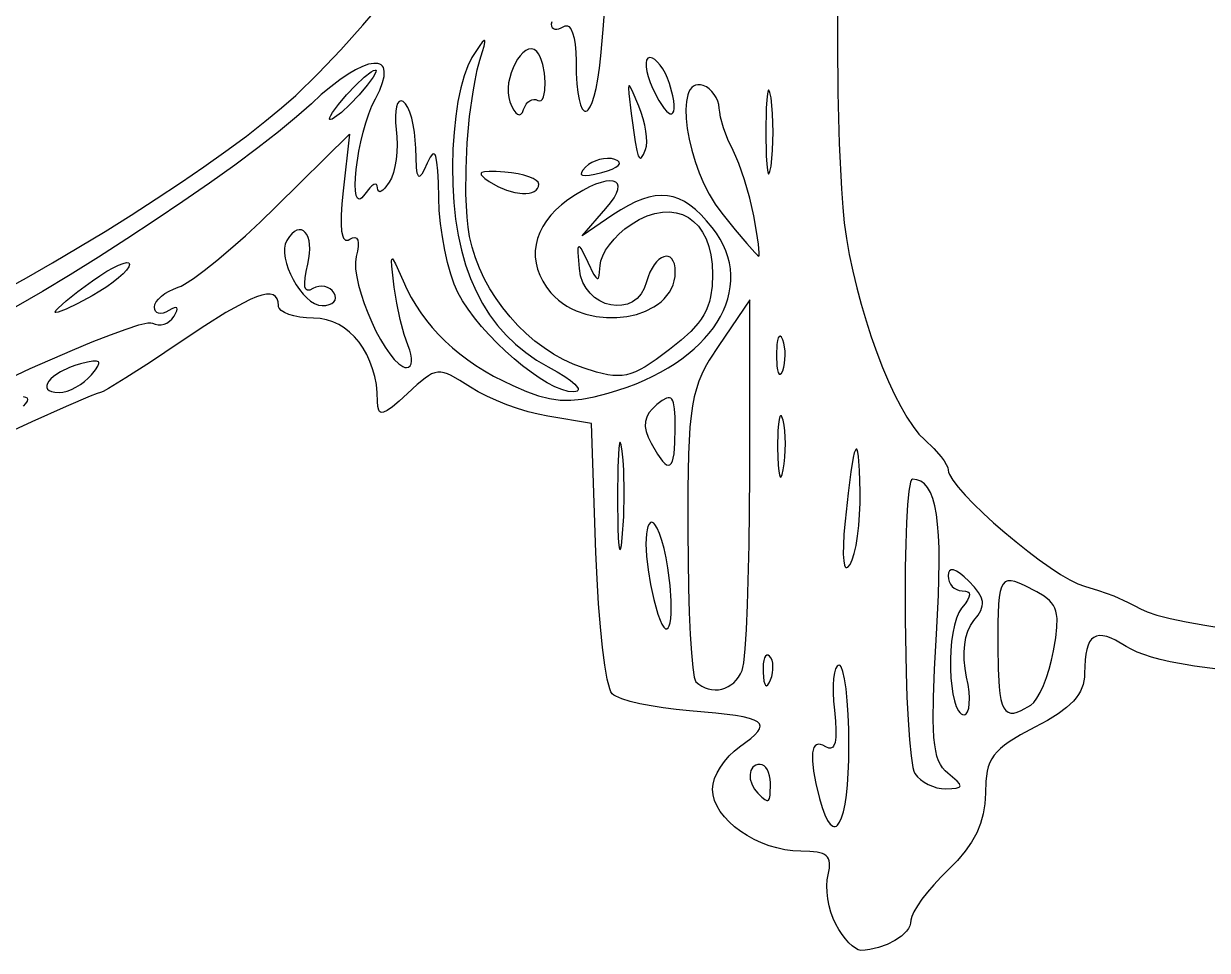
# Model space of a CAD drawing. Header units: millimetres. Extents: x 0.03 to 7.19, y 1.13 to 4.15.
# Drawn here: x 1.85 to 2.911, y 1.127 to 1.957 of the extents above; entities that cross this region are included whole.
import ezdxf

# ---------------------------------------------------------------- set-up
doc = ezdxf.new("R2010")
doc.units = ezdxf.units.MM

msp = doc.modelspace()

# ---------------------------------------------------------------- linework, layer by layer
at = {"flags": 128}
for points in [[(2.579755, 2.015661), (2.579379, 1.939913), (2.579666, 1.895154), (2.580931, 1.849858), (2.582973, 1.809312), (2.584221, 1.792472), (2.585587, 1.778802), (2.587546, 1.764758), (2.590095, 1.750289), (2.593181, 1.735541), (2.596749, 1.720658), (2.600746, 1.705785), (2.605118, 1.691068), (2.609812, 1.676651), (2.614773, 1.662679), (2.619949, 1.649297), (2.625285, 1.63665), (2.630727, 1.624882), (2.636222, 1.61414), (2.641717, 1.604567), (2.647156, 1.596309), (2.652488, 1.58951), (2.657657, 1.584316), (2.665813, 1.57662), (2.67249, 1.568955), (2.675059, 1.565411), (2.677001, 1.562207), (2.678229, 1.559453), (2.678657, 1.55726), (2.678928, 1.555484), (2.679723, 1.553361), (2.682765, 1.548178), (2.687546, 1.541911), (2.693832, 1.53476), (2.701387, 1.526928), (2.709975, 1.518614), (2.719361, 1.510019), (2.72931, 1.501344), (2.739585, 1.492789), (2.749951, 1.484555), (2.760174, 1.476844), (2.770016, 1.469854), (2.779244, 1.463788), (2.78762, 1.458846), (2.794911, 1.455228), (2.800879, 1.453135), (2.813418, 1.449452), (2.827025, 1.444391), (2.840059, 1.438618), (2.845848, 1.435674), (2.850879, 1.432802), (2.856784, 1.430068), (2.865682, 1.427218), (2.877406, 1.424274), (2.891793, 1.421255), (2.908677, 1.418184), (2.927892, 1.415081)], [(1.829716, 1.716715), (1.852873, 1.729507), (1.876356, 1.742932), (1.899948, 1.756851), (1.923433, 1.771129), (1.946594, 1.785627), (1.969215, 1.800207), (1.991079, 1.814732), (2.01197, 1.829065), (2.03167, 1.843067), (2.049964, 1.856602), (2.066634, 1.869531), (2.081465, 1.881718), (2.09424, 1.893024), (2.114277, 1.912475), (2.134646, 1.933808), (2.154422, 1.955885), (2.172678, 1.977571)], [(2.323608, 1.958804), (2.323101, 1.956844), (2.323328, 1.955158), (2.323978, 1.953856), (2.325006, 1.952947), (2.326365, 1.952441), (2.328011, 1.952346), (2.329898, 1.952672), (2.33198, 1.953427), (2.334212, 1.954622), (2.33542, 1.955189), (2.336576, 1.955376), (2.337677, 1.955193), (2.33872, 1.954651), (2.340615, 1.952529), (2.342232, 1.94909), (2.34354, 1.944416), (2.344511, 1.938586), (2.345116, 1.931684), (2.345324, 1.923788), (2.345508, 1.912861), (2.346034, 1.903469), (2.346863, 1.895605), (2.347957, 1.889259), (2.349276, 1.884425), (2.350782, 1.881092), (2.352437, 1.879254), (2.353307, 1.878892), (2.3542, 1.878901), (2.355111, 1.879279), (2.356034, 1.880026), (2.3579, 1.882619), (2.359759, 1.886674), (2.361572, 1.892181), (2.3633, 1.899132), (2.364904, 1.907518), (2.366346, 1.917333), (2.367587, 1.928566), (2.369626, 1.951907), (2.371034, 1.971552)], [(1.819412, 1.630965), (1.856318, 1.648214), (1.894119, 1.664764), (1.911886, 1.672114), (1.928114, 1.678492), (1.942216, 1.683632), (1.953605, 1.687268), (1.961693, 1.689136), (1.964316, 1.689323), (1.965893, 1.688969), (1.96831, 1.687844), (1.970883, 1.687306), (1.973534, 1.687331), (1.976181, 1.687894), (1.978747, 1.688971), (1.981151, 1.690537), (1.983314, 1.692568), (1.985157, 1.695038), (1.98765, 1.699957), (1.987957, 1.701525), (1.987646, 1.702486), (1.986725, 1.702834), (1.9852, 1.702562), (1.983078, 1.70166), (1.980365, 1.700122), (1.977789, 1.698754), (1.975386, 1.697912), (1.973208, 1.697585), (1.97131, 1.697759), (1.969742, 1.698422), (1.968557, 1.699561), (1.967807, 1.701164), (1.967546, 1.703219), (1.967982, 1.705569), (1.969234, 1.70803), (1.971212, 1.710529), (1.973831, 1.712991), (1.977001, 1.715345), (1.980636, 1.717518), (1.984647, 1.719435), (1.988949, 1.721024), (1.991472, 1.722055), (1.994597, 1.72372), (2.002471, 1.728807), (2.012211, 1.735991), (2.023459, 1.744976), (2.035857, 1.755466), (2.049046, 1.767165), (2.062668, 1.779778), (2.076365, 1.79301), (2.142365, 1.858205), (2.136657, 1.807524), (2.135492, 1.795713), (2.134873, 1.785734), (2.134801, 1.777583), (2.135275, 1.771255), (2.136296, 1.766746), (2.137011, 1.765171), (2.137864, 1.76405), (2.138853, 1.76338), (2.13998, 1.763163), (2.141243, 1.763396), (2.142643, 1.76408), (2.145157, 1.765302), (2.147174, 1.765577), (2.148686, 1.764925), (2.149685, 1.763368), (2.150163, 1.760927), (2.150112, 1.757623), (2.149525, 1.753477), (2.148393, 1.74851), (2.147687, 1.743475), (2.147846, 1.737411), (2.148786, 1.730504), (2.150422, 1.722941), (2.152668, 1.71491), (2.155441, 1.706596), (2.158655, 1.698188), (2.162226, 1.689872), (2.16607, 1.681834), (2.1701, 1.674261), (2.174234, 1.667341), (2.178385, 1.66126), (2.18247, 1.656206), (2.186403, 1.652364), (2.1901, 1.649922), (2.191834, 1.649284), (2.193476, 1.649066), (2.19527, 1.649463), (2.196614, 1.6506), (2.197505, 1.652399), (2.197935, 1.654778), (2.197899, 1.657658), (2.19739, 1.660961), (2.196404, 1.664604), (2.194935, 1.66851), (2.19138, 1.678691), (2.187844, 1.692035), (2.184735, 1.706811), (2.182462, 1.721288), (2.180307, 1.739832), (2.18004, 1.74466), (2.180146, 1.74599), (2.180428, 1.746608), (2.180895, 1.746521), (2.181558, 1.745738), (2.183517, 1.742112), (2.190268, 1.726844), (2.193736, 1.719314), (2.19757, 1.711997), (2.201769, 1.704894), (2.20633, 1.698007), (2.211252, 1.691338), (2.216533, 1.68489), (2.22217, 1.678663), (2.228162, 1.67266), (2.234507, 1.666882), (2.241202, 1.661332), (2.248246, 1.656011), (2.255637, 1.650922), (2.263373, 1.646065), (2.271451, 1.641444), (2.279871, 1.637059), (2.288629, 1.632913), (2.300778, 1.627724), (2.311571, 1.623851), (2.321475, 1.621256), (2.330962, 1.619903), (2.340502, 1.619754), (2.350563, 1.620773), (2.361615, 1.622921), (2.374129, 1.626163), (2.382737, 1.628751), (2.39104, 1.631572), (2.399033, 1.634615), (2.406709, 1.637871), (2.414062, 1.641328), (2.421085, 1.644979), (2.427772, 1.648811), (2.434117, 1.652816), (2.440114, 1.656982), (2.445756, 1.661301), (2.451037, 1.665763), (2.45595, 1.670356), (2.46049, 1.675072), (2.46465, 1.679899), (2.468423, 1.684829), (2.471804, 1.689851), (2.474787, 1.694955), (2.477364, 1.70013), (2.479529, 1.705368), (2.481277, 1.710658), (2.4826, 1.71599), (2.483493, 1.721353), (2.48395, 1.726739), (2.483963, 1.732136), (2.483527, 1.737535), (2.482636, 1.742926), (2.481282, 1.748299), (2.47946, 1.753643), (2.477164, 1.758949), (2.474387, 1.764207), (2.471123, 1.769407), (2.467365, 1.774538), (2.462288, 1.780677), (2.457282, 1.786075), (2.452317, 1.790736), (2.447365, 1.794664), (2.442397, 1.797862), (2.437383, 1.800334), (2.432295, 1.802083), (2.427103, 1.803115), (2.421779, 1.803431), (2.416293, 1.803036), (2.410616, 1.801934), (2.404719, 1.800128), (2.398573, 1.797622), (2.392149, 1.79442), (2.385418, 1.790525), (2.378351, 1.785941), (2.350879, 1.76726), (2.372046, 1.791497), (2.376262, 1.796667), (2.379417, 1.801264), (2.381556, 1.805277), (2.382726, 1.808696), (2.382973, 1.811509), (2.382343, 1.813706), (2.380884, 1.815276), (2.378641, 1.816208), (2.375661, 1.816492), (2.371991, 1.816115), (2.367676, 1.815068), (2.362763, 1.81334), (2.357298, 1.81092), (2.351329, 1.807797), (2.3449, 1.803961), (2.33806, 1.799399), (2.332282, 1.795013), (2.327126, 1.790397), (2.322595, 1.785577), (2.318694, 1.780579), (2.315428, 1.775428), (2.312801, 1.770152), (2.310819, 1.764775), (2.309487, 1.759323), (2.308808, 1.753822), (2.308788, 1.748299), (2.309432, 1.742778), (2.310743, 1.737286), (2.312728, 1.731849), (2.315391, 1.726491), (2.318736, 1.72124), (2.322768, 1.716122), (2.325984, 1.71271), (2.329444, 1.709595), (2.333126, 1.70677), (2.337007, 1.704233), (2.341065, 1.70198), (2.345276, 1.700007), (2.354068, 1.696885), (2.363202, 1.694839), (2.372495, 1.693837), (2.381766, 1.693849), (2.390834, 1.694845), (2.399516, 1.696796), (2.40763, 1.69967), (2.414995, 1.703438), (2.418339, 1.705647), (2.421428, 1.708069), (2.424239, 1.710699), (2.426749, 1.713533), (2.428934, 1.716568), (2.430774, 1.7198), (2.432244, 1.723225), (2.433323, 1.726839), (2.433986, 1.73064), (2.434212, 1.734622), (2.433997, 1.738609), (2.433381, 1.74192), (2.43241, 1.74457), (2.431132, 1.746574), (2.429591, 1.747949), (2.427834, 1.74871), (2.425907, 1.748872), (2.423857, 1.748451), (2.421728, 1.747463), (2.419569, 1.745923), (2.417424, 1.743847), (2.415339, 1.74125), (2.413362, 1.738149), (2.411537, 1.734557), (2.409912, 1.730492), (2.408532, 1.725969), (2.40641, 1.720019), (2.4035, 1.715076), (2.399925, 1.711115), (2.395805, 1.708111), (2.391264, 1.706041), (2.386422, 1.704881), (2.381401, 1.704606), (2.376324, 1.705191), (2.371311, 1.706613), (2.366486, 1.708847), (2.361969, 1.71187), (2.357883, 1.715656), (2.35435, 1.720182), (2.351491, 1.725423), (2.349427, 1.731356), (2.348282, 1.737955), (2.347201, 1.752182), (2.347247, 1.755972), (2.347768, 1.757608), (2.348226, 1.757631), (2.348825, 1.757133), (2.350481, 1.754595), (2.355837, 1.74351), (2.361067, 1.732826), (2.362885, 1.730013), (2.364265, 1.728859), (2.364811, 1.728899), (2.365273, 1.729347), (2.365978, 1.731458), (2.366754, 1.740469), (2.367463, 1.744686), (2.369191, 1.749319), (2.371823, 1.754217), (2.375247, 1.759227), (2.379348, 1.7642), (2.384012, 1.768982), (2.389125, 1.773423), (2.394574, 1.777372), (2.401916, 1.781696), (2.409074, 1.784956), (2.416007, 1.787177), (2.422675, 1.788382), (2.429038, 1.788597), (2.435057, 1.787846), (2.440692, 1.786152), (2.445903, 1.783542), (2.450651, 1.780038), (2.454894, 1.775666), (2.458594, 1.77045), (2.46171, 1.764415), (2.464204, 1.757584), (2.466034, 1.749983), (2.467161, 1.741635), (2.467546, 1.732566), (2.467149, 1.721961), (2.465843, 1.712599), (2.464794, 1.708288), (2.463452, 1.704171), (2.461794, 1.700212), (2.459799, 1.696372), (2.457446, 1.692611), (2.454711, 1.688892), (2.448011, 1.681425), (2.439523, 1.673665), (2.429074, 1.665302), (2.417161, 1.656458), (2.407204, 1.649833), (2.402753, 1.647309), (2.398543, 1.645286), (2.394494, 1.643748), (2.390521, 1.642677), (2.386544, 1.642055), (2.38248, 1.641865), (2.378246, 1.642088), (2.373761, 1.642708), (2.363706, 1.645068), (2.351657, 1.648802), (2.342621, 1.6522), (2.333746, 1.656356), (2.325074, 1.661221), (2.316646, 1.666745), (2.308505, 1.672881), (2.300694, 1.679579), (2.293253, 1.686789), (2.286226, 1.694464), (2.279655, 1.702553), (2.273582, 1.711008), (2.268049, 1.71978), (2.263098, 1.72882), (2.258772, 1.738078), (2.255113, 1.747507), (2.252162, 1.757056), (2.249962, 1.766677), (2.248681, 1.77487), (2.24771, 1.783995), (2.247041, 1.793917), (2.246663, 1.804495), (2.246744, 1.82707), (2.247877, 1.850616), (2.249987, 1.874027), (2.252996, 1.896199), (2.254814, 1.906474), (2.256828, 1.916024), (2.259029, 1.924712), (2.261407, 1.932399), (2.262937, 1.937166), (2.263694, 1.940373), (2.263679, 1.94202), (2.263381, 1.942258), (2.262891, 1.942106), (2.261332, 1.940632), (2.259003, 1.937597), (2.252032, 1.926844), (2.248306, 1.919525), (2.244953, 1.910425), (2.242007, 1.899737), (2.239504, 1.887651), (2.237477, 1.87436), (2.235962, 1.860057), (2.234991, 1.844932), (2.234601, 1.829177), (2.234849, 1.812819), (2.23578, 1.797144), (2.237394, 1.782155), (2.239691, 1.76785), (2.24267, 1.754231), (2.246331, 1.741298), (2.250675, 1.72905), (2.2557, 1.71749), (2.261408, 1.706616), (2.267797, 1.696429), (2.274867, 1.68693), (2.282619, 1.678118), (2.291052, 1.669996), (2.300165, 1.662561), (2.30996, 1.655816), (2.320435, 1.64976), (2.328404, 1.645343), (2.335104, 1.641203), (2.340441, 1.637433), (2.34432, 1.634123), (2.346649, 1.631367), (2.347202, 1.630224), (2.347333, 1.629255), (2.347029, 1.628469), (2.346279, 1.627878), (2.345071, 1.627495), (2.343393, 1.62733), (2.338371, 1.627792), (2.332653, 1.629364), (2.326346, 1.631953), (2.319557, 1.635467), (2.312392, 1.639816), (2.304958, 1.644907), (2.297363, 1.650649), (2.289712, 1.65695), (2.282114, 1.663718), (2.274675, 1.670863), (2.267502, 1.678292), (2.260702, 1.685914), (2.254381, 1.693637), (2.248647, 1.701369), (2.243606, 1.70902), (2.239365, 1.716497), (2.236082, 1.723905), (2.232987, 1.732921), (2.230152, 1.743196), (2.227645, 1.754382), (2.225537, 1.766132), (2.223898, 1.778098), (2.222799, 1.789933), (2.22231, 1.801288), (2.221993, 1.814802), (2.221459, 1.825382), (2.220678, 1.83312), (2.219619, 1.838109), (2.218975, 1.839601), (2.218251, 1.84044), (2.217442, 1.840637), (2.216544, 1.840204), (2.214467, 1.837493), (2.21199, 1.832399), (2.20926, 1.826363), (2.207069, 1.82236), (2.205353, 1.820473), (2.204653, 1.820348), (2.204048, 1.820783), (2.203089, 1.823372), (2.202414, 1.828323), (2.201657, 1.845635), (2.201289, 1.852887), (2.200538, 1.859904), (2.19945, 1.866515), (2.19807, 1.872547), (2.196444, 1.87783), (2.194618, 1.882192), (2.192637, 1.885462), (2.190546, 1.887469), (2.188536, 1.888127), (2.187641, 1.887972), (2.186824, 1.88751), (2.185434, 1.885715), (2.184393, 1.88284), (2.183724, 1.878982), (2.183452, 1.874238), (2.183602, 1.868706), (2.184199, 1.862483), (2.184788, 1.855856), (2.184938, 1.849041), (2.184673, 1.842233), (2.18402, 1.835627), (2.183002, 1.829415), (2.181646, 1.823793), (2.179976, 1.818955), (2.178018, 1.815094), (2.174058, 1.809745), (2.172305, 1.808051), (2.170761, 1.807036), (2.16947, 1.806722), (2.168475, 1.807127), (2.167819, 1.808272), (2.167546, 1.810177), (2.167248, 1.812069), (2.166533, 1.813176), (2.165446, 1.813522), (2.164035, 1.813128), (2.162347, 1.812019), (2.160429, 1.810216), (2.156087, 1.804622), (2.153346, 1.801246), (2.152185, 1.800392), (2.151161, 1.800056), (2.150271, 1.800212), (2.14951, 1.800833), (2.148368, 1.803357), (2.14771, 1.807408), (2.147513, 1.812768), (2.147752, 1.819217), (2.148403, 1.826535), (2.150844, 1.842902), (2.152586, 1.851512), (2.154642, 1.860114), (2.156989, 1.868488), (2.159603, 1.876416), (2.162458, 1.883677), (2.165532, 1.890052), (2.169375, 1.897806), (2.171948, 1.904466), (2.173312, 1.910037), (2.173526, 1.914525), (2.173221, 1.916363), (2.17265, 1.917932), (2.171822, 1.919233), (2.170744, 1.920266), (2.169424, 1.921031), (2.167868, 1.921529), (2.164081, 1.921727), (2.159442, 1.920865), (2.154013, 1.918948), (2.147852, 1.915979), (2.14102, 1.911964), (2.133576, 1.906908), (2.12558, 1.900815), (2.117092, 1.89369), (2.108171, 1.885538), (2.094963, 1.873683), (2.078852, 1.860386), (2.060227, 1.845897), (2.039475, 1.830468), (2.016984, 1.814351), (1.993142, 1.797797), (1.968337, 1.781057), (1.942957, 1.764384), (1.91739, 1.748028), (1.892023, 1.732241), (1.867244, 1.717274), (1.843442, 1.70338)], [(2.311046, 1.888538), (2.312672, 1.887981), (2.314061, 1.888389), (2.315217, 1.88965), (2.316142, 1.891652), (2.316838, 1.894282), (2.317308, 1.897427), (2.317577, 1.904813), (2.31697, 1.912908), (2.315507, 1.920812), (2.31446, 1.92441), (2.313206, 1.927623), (2.311748, 1.930338), (2.310087, 1.932441), (2.307774, 1.93411), (2.305328, 1.934725), (2.302801, 1.934382), (2.300243, 1.933179), (2.297708, 1.931213), (2.295246, 1.928583), (2.29291, 1.925385), (2.290751, 1.921717), (2.28882, 1.917677), (2.287171, 1.913361), (2.285853, 1.908868), (2.284919, 1.904294), (2.284422, 1.899739), (2.284411, 1.895297), (2.28494, 1.891068), (2.28606, 1.887149), (2.287827, 1.882991), (2.289579, 1.879745), (2.291291, 1.877425), (2.292935, 1.876047), (2.294485, 1.875625), (2.295915, 1.876175), (2.297199, 1.87771), (2.29831, 1.880247), (2.299376, 1.882835), (2.300696, 1.885048), (2.302219, 1.886851), (2.303891, 1.88821), (2.305662, 1.889092), (2.30748, 1.889463), (2.309291, 1.88929), (2.311046, 1.888538)], [(2.428921, 1.903788), (2.427243, 1.90842), (2.425279, 1.91274), (2.4231, 1.916656), (2.420777, 1.920071), (2.418381, 1.922892), (2.415985, 1.925025), (2.41366, 1.926373), (2.411476, 1.926844), (2.410511, 1.926699), (2.409701, 1.926276), (2.408546, 1.924647), (2.407999, 1.922073), (2.408051, 1.918667), (2.408691, 1.914543), (2.409908, 1.909816), (2.411692, 1.904601), (2.414032, 1.89901), (2.419354, 1.88852), (2.424099, 1.881329), (2.42619, 1.87895), (2.42806, 1.877372), (2.429684, 1.876585), (2.431034, 1.876582), (2.432085, 1.877354), (2.432812, 1.878894), (2.433189, 1.881193), (2.43319, 1.884243), (2.43279, 1.888036), (2.431962, 1.892563), (2.428921, 1.903788)], [(2.139768, 1.89351), (2.148013, 1.902139), (2.155601, 1.909205), (2.16169, 1.913979), (2.163908, 1.915279), (2.165435, 1.915733), (2.165896, 1.915617), (2.16614, 1.915279), (2.166004, 1.913979), (2.165087, 1.911924), (2.163449, 1.909205), (2.158247, 1.902139), (2.150879, 1.89351), (2.142628, 1.884882), (2.135041, 1.877816), (2.128955, 1.873042), (2.126739, 1.871742), (2.125212, 1.871288), (2.124751, 1.871403), (2.124507, 1.871742), (2.124641, 1.873042), (2.125556, 1.875097), (2.127193, 1.877816), (2.132394, 1.884882), (2.139768, 1.89351)], [(2.401504, 1.883344), (2.395433, 1.897475), (2.393658, 1.900761), (2.393057, 1.901431), (2.392634, 1.901443), (2.392295, 1.899456), (2.392572, 1.894736), (2.394712, 1.876844), (2.398278, 1.851404), (2.399712, 1.843683), (2.401056, 1.838941), (2.401727, 1.837604), (2.402414, 1.836912), (2.403132, 1.836833), (2.403892, 1.837332), (2.405595, 1.839935), (2.407629, 1.844455), (2.408402, 1.847427), (2.408686, 1.851258), (2.408505, 1.855788), (2.407884, 1.860858), (2.406849, 1.866308), (2.405424, 1.871978), (2.403634, 1.87771), (2.401504, 1.883344)], [(2.504587, 1.785177), (2.500999, 1.800952), (2.496287, 1.817208), (2.491062, 1.832033), (2.488448, 1.838309), (2.485935, 1.84351), (2.481307, 1.853378), (2.477442, 1.863819), (2.474743, 1.873589), (2.473958, 1.877832), (2.473615, 1.881441), (2.473226, 1.884691), (2.472316, 1.887908), (2.470944, 1.891007), (2.469169, 1.893905), (2.46705, 1.896518), (2.464645, 1.898763), (2.462013, 1.900557), (2.459212, 1.901816), (2.456711, 1.902427), (2.45444, 1.902521), (2.452396, 1.902122), (2.450576, 1.901256), (2.448977, 1.899947), (2.447594, 1.89822), (2.446424, 1.896099), (2.445463, 1.89361), (2.444156, 1.887622), (2.443642, 1.880455), (2.443895, 1.872307), (2.444884, 1.863373), (2.446582, 1.853853), (2.448959, 1.843943), (2.451987, 1.833841), (2.455636, 1.823744), (2.459879, 1.813849), (2.464686, 1.804355), (2.470029, 1.795459), (2.475879, 1.787358), (2.487941, 1.772492), (2.498193, 1.760316), (2.505553, 1.752088), (2.507809, 1.749848), (2.508935, 1.749066), (2.509297, 1.749803), (2.509365, 1.751915), (2.508688, 1.759674), (2.507048, 1.771156), (2.504587, 1.785177)], [(2.519949, 1.890733), (2.519016, 1.895623), (2.518146, 1.897775), (2.51774, 1.897862), (2.517358, 1.897312), (2.516671, 1.894361), (2.516104, 1.889047), (2.515675, 1.881494), (2.51531, 1.860177), (2.515675, 1.83886), (2.516104, 1.831307), (2.516671, 1.825993), (2.517358, 1.823042), (2.51774, 1.822492), (2.518146, 1.822579), (2.519016, 1.824731), (2.519949, 1.829622), (2.520783, 1.836383), (2.521378, 1.843897), (2.521855, 1.860177), (2.521378, 1.876457), (2.520783, 1.883971), (2.519949, 1.890733)], [(2.380171, 1.835594), (2.377004, 1.836328), (2.373586, 1.836551), (2.370024, 1.83629), (2.366428, 1.835573), (2.362904, 1.834429), (2.359561, 1.832887), (2.356508, 1.830974), (2.353851, 1.828719), (2.351355, 1.825943), (2.350056, 1.823799), (2.349972, 1.822281), (2.350392, 1.821754), (2.351122, 1.821382), (2.353525, 1.821096), (2.357199, 1.821418), (2.362163, 1.82234), (2.368435, 1.823858), (2.373591, 1.825377), (2.377772, 1.826959), (2.38094, 1.828566), (2.383053, 1.830158), (2.384072, 1.831696), (2.383958, 1.833141), (2.382671, 1.834453), (2.380171, 1.835594)], [(2.31199, 1.813302), (2.311367, 1.815095), (2.309579, 1.816859), (2.306753, 1.818549), (2.303015, 1.82012), (2.298488, 1.821526), (2.293299, 1.822722), (2.287573, 1.823663), (2.281435, 1.824302), (2.273595, 1.824787), (2.267597, 1.824888), (2.26339, 1.824576), (2.260928, 1.823821), (2.260335, 1.823269), (2.260161, 1.822595), (2.260398, 1.821795), (2.26104, 1.820867), (2.263518, 1.818608), (2.267546, 1.815788), (2.275238, 1.811435), (2.282986, 1.808199), (2.290458, 1.806099), (2.29732, 1.805155), (2.300418, 1.805121), (2.303238, 1.805384), (2.305738, 1.805945), (2.307878, 1.806806), (2.309614, 1.80797), (2.310907, 1.809439), (2.311712, 1.811216), (2.31199, 1.813302)], [(2.128546, 1.715913), (2.126897, 1.71803), (2.124887, 1.719712), (2.122593, 1.720946), (2.120094, 1.721714), (2.117468, 1.722), (2.114792, 1.72179), (2.112144, 1.721067), (2.109601, 1.719816), (2.106896, 1.718525), (2.104801, 1.718385), (2.103982, 1.718747), (2.103316, 1.719398), (2.10244, 1.721566), (2.102173, 1.724893), (2.102513, 1.729382), (2.103462, 1.735036), (2.105018, 1.741858), (2.106045, 1.746723), (2.106632, 1.751278), (2.10681, 1.75549), (2.10661, 1.759322), (2.106064, 1.76274), (2.105203, 1.765708), (2.104059, 1.768192), (2.102662, 1.770156), (2.101045, 1.771566), (2.099237, 1.772386), (2.097272, 1.77258), (2.09518, 1.772115), (2.092993, 1.770955), (2.090741, 1.769065), (2.088457, 1.76641), (2.086171, 1.762955), (2.084812, 1.75972), (2.084157, 1.755954), (2.08415, 1.751759), (2.084736, 1.747237), (2.085859, 1.742489), (2.087465, 1.737619), (2.089497, 1.732728), (2.0919, 1.727918), (2.094619, 1.723292), (2.097598, 1.718951), (2.100782, 1.714998), (2.104116, 1.711535), (2.107544, 1.708663), (2.11101, 1.706486), (2.11446, 1.705105), (2.117837, 1.704622), (2.121246, 1.704852), (2.124151, 1.705513), (2.126509, 1.706557), (2.128275, 1.707939), (2.129406, 1.709612), (2.129857, 1.71153), (2.129585, 1.713646), (2.128546, 1.715913)], [(1.878657, 1.69883), (1.879337, 1.700172), (1.881287, 1.702361), (1.888449, 1.708821), (1.899048, 1.717289), (1.91199, 1.726844), (1.918684, 1.731426), (1.924926, 1.735342), (1.930579, 1.738531), (1.935508, 1.740934), (1.939575, 1.74249), (1.942646, 1.743141), (1.944585, 1.742825), (1.945087, 1.742286), (1.945254, 1.741483), (1.94456, 1.739271), (1.9426, 1.736461), (1.939512, 1.733168), (1.935431, 1.729507), (1.930495, 1.725592), (1.92484, 1.721537), (1.918603, 1.717458), (1.911921, 1.713469), (1.899001, 1.706455), (1.888424, 1.701358), (1.88128, 1.698656), (1.879335, 1.698354), (1.878829, 1.698491), (1.878657, 1.69883)], [(2.578046, 1.150205), (2.575647, 1.155327), (2.573626, 1.160938), (2.572012, 1.166855), (2.570834, 1.172896), (2.570121, 1.178878), (2.569901, 1.184619), (2.570205, 1.189937), (2.57106, 1.194649), (2.572256, 1.200388), (2.572467, 1.205045), (2.572168, 1.206998), (2.571581, 1.208718), (2.570691, 1.210215), (2.569485, 1.211503), (2.567948, 1.212594), (2.566067, 1.2135), (2.561214, 1.214806), (2.554814, 1.215517), (2.546754, 1.215733), (2.539545, 1.216061), (2.532341, 1.217017), (2.525205, 1.218555), (2.5182, 1.220632), (2.511391, 1.223202), (2.50484, 1.226221), (2.498612, 1.229644), (2.49277, 1.233427), (2.487377, 1.237525), (2.482497, 1.241894), (2.478193, 1.246488), (2.47453, 1.251264), (2.471569, 1.256176), (2.469376, 1.261181), (2.468014, 1.266233), (2.467546, 1.271288), (2.468042, 1.275846), (2.469465, 1.280771), (2.471714, 1.285906), (2.47469, 1.291095), (2.478293, 1.296184), (2.482423, 1.301017), (2.48698, 1.305437), (2.491865, 1.309288), (2.501943, 1.31682), (2.505556, 1.320028), (2.508167, 1.3229), (2.509735, 1.325464), (2.510223, 1.32775), (2.509591, 1.329784), (2.507799, 1.331595), (2.50481, 1.333212), (2.500582, 1.334661), (2.495079, 1.33597), (2.48826, 1.337169), (2.470519, 1.339345), (2.447046, 1.341413), (2.435035, 1.34256), (2.423409, 1.344051), (2.412454, 1.345823), (2.402454, 1.347814), (2.393692, 1.349961), (2.386454, 1.3522), (2.381023, 1.354469), (2.379075, 1.355595), (2.377685, 1.356705), (2.376577, 1.358391), (2.37546, 1.36121), (2.373233, 1.369984), (2.371062, 1.382509), (2.369008, 1.398264), (2.367129, 1.416731), (2.365485, 1.437392), (2.364137, 1.459728), (2.363143, 1.483219), (2.359254, 1.599066), (2.319907, 1.605497), (2.311396, 1.607184), (2.30228, 1.609529), (2.292844, 1.612425), (2.28337, 1.615766), (2.274144, 1.619444), (2.265448, 1.623354), (2.257566, 1.627388), (2.250782, 1.631441), (2.241111, 1.63764), (2.233395, 1.641989), (2.23008, 1.64345), (2.227028, 1.644427), (2.224161, 1.64491), (2.221405, 1.644894), (2.218684, 1.64437), (2.215923, 1.643331), (2.213045, 1.641769), (2.209975, 1.639677), (2.202959, 1.633873), (2.194268, 1.625858), (2.186859, 1.619069), (2.180893, 1.614043), (2.17623, 1.610742), (2.17273, 1.60913), (2.171372, 1.608946), (2.170251, 1.60917), (2.169352, 1.609798), (2.168655, 1.610824), (2.1678, 1.614057), (2.167546, 1.61883), (2.167253, 1.62654), (2.166395, 1.63401), (2.164997, 1.641205), (2.163087, 1.648089), (2.160693, 1.654626), (2.157842, 1.660782), (2.154561, 1.66652), (2.150877, 1.671806), (2.146819, 1.676602), (2.142412, 1.680875), (2.137685, 1.684587), (2.132665, 1.687705), (2.127379, 1.690191), (2.121854, 1.692012), (2.116118, 1.69313), (2.110199, 1.69351), (2.103863, 1.693737), (2.097952, 1.694387), (2.092595, 1.695415), (2.087923, 1.696774), (2.084063, 1.69842), (2.081146, 1.700307), (2.079301, 1.70239), (2.078821, 1.70349), (2.078657, 1.704622), (2.078387, 1.708063), (2.077555, 1.710821), (2.076132, 1.712885), (2.074086, 1.714243), (2.071387, 1.714884), (2.068004, 1.714796), (2.063905, 1.713968), (2.059061, 1.712387), (2.053441, 1.710043), (2.047013, 1.706924), (2.031612, 1.698315), (2.012612, 1.686467), (1.989768, 1.671288), (1.963953, 1.654031), (1.942051, 1.639899), (1.926375, 1.630351), (1.921596, 1.627751), (1.91924, 1.626844), (1.916327, 1.625962), (1.90995, 1.623434), (1.888407, 1.614151), (1.857822, 1.600412), (1.821407, 1.583635)], [(2.494129, 1.377747), (2.494816, 1.380353), (2.495484, 1.384486), (2.496748, 1.396978), (2.497895, 1.414504), (2.498895, 1.436347), (2.500346, 1.490118), (2.500879, 1.552552), (2.500879, 1.709774), (2.473101, 1.668899), (2.464555, 1.655668), (2.461027, 1.64945), (2.457956, 1.643245), (2.45531, 1.636866), (2.453057, 1.630126), (2.451167, 1.622836), (2.449608, 1.614809), (2.44835, 1.605857), (2.44736, 1.595792), (2.446062, 1.571571), (2.445467, 1.540645), (2.445324, 1.50151), (2.445908, 1.451803), (2.446593, 1.429632), (2.447499, 1.409983), (2.448596, 1.393404), (2.449853, 1.380444), (2.45124, 1.371653), (2.451973, 1.368992), (2.452726, 1.36758), (2.45528, 1.365333), (2.457993, 1.363508), (2.460832, 1.362097), (2.463764, 1.361092), (2.466755, 1.360485), (2.469773, 1.360268), (2.472784, 1.360433), (2.475756, 1.36097), (2.478655, 1.361874), (2.481448, 1.363134), (2.484102, 1.364744), (2.486584, 1.366695), (2.488861, 1.368979), (2.490899, 1.371587), (2.492666, 1.374513), (2.494129, 1.377747)], [(2.530449, 1.674066), (2.529323, 1.676289), (2.528273, 1.677267), (2.527323, 1.677057), (2.526494, 1.675715), (2.525809, 1.6733), (2.525292, 1.669867), (2.524851, 1.660177), (2.525292, 1.650487), (2.525809, 1.647055), (2.526494, 1.644639), (2.527323, 1.643297), (2.528273, 1.643087), (2.529323, 1.644065), (2.530449, 1.646288), (2.53146, 1.649362), (2.532183, 1.652777), (2.532761, 1.660177), (2.532617, 1.663934), (2.532183, 1.667577), (2.53146, 1.670993), (2.530449, 1.674066)], [(1.911254, 1.642635), (1.914694, 1.646982), (1.916904, 1.650329), (1.917831, 1.652729), (1.917796, 1.653591), (1.917421, 1.654236), (1.916698, 1.654671), (1.91562, 1.654903), (1.912375, 1.654784), (1.907632, 1.653931), (1.901337, 1.652399), (1.896297, 1.650915), (1.891619, 1.649216), (1.883478, 1.645342), (1.880079, 1.643253), (1.877172, 1.641121), (1.874788, 1.638988), (1.872959, 1.636898), (1.871718, 1.634892), (1.871096, 1.633014), (1.871127, 1.631308), (1.871841, 1.629815), (1.873272, 1.62858), (1.875452, 1.627644), (1.878412, 1.627051), (1.882185, 1.626844), (1.885662, 1.627166), (1.889422, 1.628091), (1.893345, 1.629552), (1.897313, 1.631484), (1.901207, 1.633824), (1.904907, 1.636506), (1.908296, 1.639465), (1.911254, 1.642635)], [(1.850157, 1.614358), (1.852405, 1.616825), (1.853735, 1.618864), (1.854172, 1.620476), (1.853739, 1.621659), (1.852461, 1.622412), (1.850362, 1.622734)], [(2.434212, 1.594872), (2.434077, 1.60468), (2.4336, 1.612171), (2.432679, 1.61748), (2.432019, 1.619357), (2.431209, 1.620738), (2.430236, 1.62164), (2.429087, 1.622079), (2.427749, 1.622072), (2.426209, 1.621635), (2.42247, 1.61954), (2.417768, 1.615927), (2.413702, 1.61217), (2.410641, 1.608432), (2.408571, 1.60462), (2.407478, 1.600642), (2.40735, 1.596407), (2.408172, 1.591822), (2.409932, 1.586794), (2.412615, 1.581233), (2.418121, 1.571625), (2.422716, 1.56518), (2.42469, 1.563154), (2.426456, 1.561932), (2.428021, 1.561518), (2.429393, 1.561917), (2.430578, 1.563132), (2.431583, 1.565168), (2.432415, 1.56803), (2.43308, 1.571721), (2.433938, 1.581611), (2.434212, 1.594872)], [(2.530726, 1.601969), (2.529716, 1.604942), (2.529238, 1.60569), (2.528782, 1.605963), (2.528349, 1.605773), (2.527943, 1.605134), (2.527221, 1.602557), (2.526635, 1.598337), (2.526205, 1.592576), (2.525893, 1.576844), (2.526363, 1.561569), (2.526848, 1.556345), (2.527473, 1.552835), (2.528216, 1.551119), (2.528626, 1.550958), (2.529057, 1.551275), (2.529975, 1.553384), (2.530949, 1.557524), (2.531819, 1.562966), (2.532429, 1.568805), (2.532879, 1.580944), (2.532308, 1.592485), (2.531643, 1.597575), (2.530726, 1.601969)], [(2.386671, 1.574316), (2.385775, 1.579932), (2.384944, 1.582102), (2.384558, 1.581949), (2.384195, 1.581), (2.383546, 1.576795), (2.382616, 1.559769), (2.382296, 1.532399), (2.382678, 1.505507), (2.383097, 1.496175), (2.383645, 1.489781), (2.384302, 1.486474), (2.384667, 1.486023), (2.385052, 1.486399), (2.385875, 1.489705), (2.386754, 1.496538), (2.388106, 1.515644), (2.388541, 1.536677), (2.388061, 1.557085), (2.387479, 1.566257), (2.386671, 1.574316)], [(2.599824, 1.537955), (2.599304, 1.55691), (2.598392, 1.569387), (2.597797, 1.573214), (2.597116, 1.575443), (2.596743, 1.575961), (2.596351, 1.576082), (2.595506, 1.575137), (2.594585, 1.572617), (2.593592, 1.568527), (2.591404, 1.555672), (2.588971, 1.536628), (2.586324, 1.511455), (2.585336, 1.499797), (2.584805, 1.489943), (2.584724, 1.481961), (2.585084, 1.475922), (2.585878, 1.471893), (2.586435, 1.470655), (2.587097, 1.469945), (2.587864, 1.469773), (2.588734, 1.470146), (2.590782, 1.472566), (2.592726, 1.476676), (2.594511, 1.482484), (2.596101, 1.489721), (2.597459, 1.49812), (2.598547, 1.507411), (2.599329, 1.517326), (2.599767, 1.527597), (2.599824, 1.537955)], [(2.678351, 1.285524), (2.675859, 1.287762), (2.673649, 1.290326), (2.671713, 1.293304), (2.670045, 1.296786), (2.668637, 1.300861), (2.667483, 1.305617), (2.666574, 1.311143), (2.665903, 1.317528), (2.66525, 1.333229), (2.665465, 1.353431), (2.66649, 1.378843), (2.668268, 1.410177), (2.670041, 1.445187), (2.670633, 1.474554), (2.670471, 1.487215), (2.669995, 1.498577), (2.669201, 1.508679), (2.668082, 1.517557), (2.666633, 1.52525), (2.664847, 1.531795), (2.662719, 1.537228), (2.660243, 1.541589), (2.657413, 1.544914), (2.654223, 1.547242), (2.650667, 1.548608), (2.64674, 1.549052), (2.645817, 1.548341), (2.644964, 1.546268), (2.643471, 1.538384), (2.642254, 1.5261), (2.641308, 1.510118), (2.640627, 1.49114), (2.640204, 1.469867), (2.640113, 1.42324), (2.640988, 1.375847), (2.641773, 1.353616), (2.642781, 1.333298), (2.644008, 1.315594), (2.645446, 1.301205), (2.64709, 1.290832), (2.647988, 1.287371), (2.648935, 1.285177), (2.651088, 1.282394), (2.653839, 1.279811), (2.657072, 1.277484), (2.660676, 1.275469), (2.664537, 1.27382), (2.668542, 1.272595), (2.672578, 1.271848), (2.676532, 1.271635), (2.682008, 1.271832), (2.685957, 1.272255), (2.688392, 1.27301), (2.689046, 1.273546), (2.689327, 1.274205), (2.689237, 1.275001), (2.688777, 1.275947), (2.686755, 1.278342), (2.678351, 1.285524)], [(2.427629, 1.469608), (2.425995, 1.478686), (2.424144, 1.486955), (2.422142, 1.494249), (2.420051, 1.500399), (2.417936, 1.50524), (2.415862, 1.508604), (2.414859, 1.50968), (2.413891, 1.510324), (2.412964, 1.510515), (2.412087, 1.510233), (2.410765, 1.508897), (2.409699, 1.506733), (2.408885, 1.503809), (2.408318, 1.500194), (2.407899, 1.491168), (2.408398, 1.480207), (2.409772, 1.46786), (2.411976, 1.45468), (2.414966, 1.441218), (2.418699, 1.428024), (2.420513, 1.422856), (2.422225, 1.419022), (2.423819, 1.416459), (2.425281, 1.415102), (2.4266, 1.414887), (2.42776, 1.415751), (2.428747, 1.417628), (2.429549, 1.420457), (2.430152, 1.424171), (2.430541, 1.428708), (2.430624, 1.439991), (2.42969, 1.453795), (2.427629, 1.469608)], [(2.695212, 1.371747), (2.693812, 1.379528), (2.693064, 1.387048), (2.692958, 1.394229), (2.693483, 1.400993), (2.694631, 1.407261), (2.696392, 1.412954), (2.698756, 1.417994), (2.701712, 1.422302), (2.705383, 1.427116), (2.707889, 1.431451), (2.709207, 1.435487), (2.709413, 1.43745), (2.709313, 1.439406), (2.708184, 1.443391), (2.705794, 1.447622), (2.702122, 1.452282), (2.697143, 1.457552), (2.692971, 1.461497), (2.689292, 1.464503), (2.686124, 1.466567), (2.683488, 1.467682), (2.681404, 1.467844), (2.679891, 1.467046), (2.678969, 1.465284), (2.678657, 1.462552), (2.678911, 1.459843), (2.679641, 1.457316), (2.680794, 1.455026), (2.68232, 1.453028), (2.684168, 1.451378), (2.686286, 1.45013), (2.688623, 1.449341), (2.691129, 1.449066), (2.694081, 1.448859), (2.696175, 1.448218), (2.697411, 1.447111), (2.697789, 1.445509), (2.697307, 1.44338), (2.695965, 1.440693), (2.693762, 1.437418), (2.690699, 1.433524), (2.68816, 1.42956), (2.686001, 1.424381), (2.684216, 1.418191), (2.6828, 1.411191), (2.681749, 1.403586), (2.681057, 1.395577), (2.680722, 1.387368), (2.680737, 1.379161), (2.681098, 1.371161), (2.6818, 1.363568), (2.682839, 1.356587), (2.68421, 1.350421), (2.685909, 1.345271), (2.68793, 1.341342), (2.68906, 1.339898), (2.690269, 1.338835), (2.691556, 1.338179), (2.692921, 1.337955), (2.693873, 1.33813), (2.694722, 1.338645), (2.696109, 1.340622), (2.697072, 1.343747), (2.697603, 1.347882), (2.697692, 1.352888), (2.697329, 1.358627), (2.696506, 1.364959), (2.695212, 1.371747)], [(2.752629, 1.346483), (2.755372, 1.348957), (2.758231, 1.352871), (2.761122, 1.358025), (2.763962, 1.364217), (2.766667, 1.371247), (2.769153, 1.378914), (2.771335, 1.387018), (2.773129, 1.395358), (2.775097, 1.406984), (2.776148, 1.416541), (2.776194, 1.424345), (2.775812, 1.427689), (2.775145, 1.430712), (2.774182, 1.433454), (2.772911, 1.435956), (2.771323, 1.438255), (2.769405, 1.440393), (2.764535, 1.444338), (2.758212, 1.448108), (2.74693, 1.45393), (2.742331, 1.455984), (2.738365, 1.45738), (2.734985, 1.458054), (2.732143, 1.457938), (2.729794, 1.45697), (2.727891, 1.455082), (2.726387, 1.452209), (2.725235, 1.448288), (2.724388, 1.443252), (2.7238, 1.437035), (2.723214, 1.420802), (2.723101, 1.399066), (2.723344, 1.378792), (2.724197, 1.3631), (2.724912, 1.356868), (2.725849, 1.351657), (2.727032, 1.347424), (2.728485, 1.344128), (2.730231, 1.341728), (2.732294, 1.340181), (2.734697, 1.339445), (2.737463, 1.33948), (2.740616, 1.340243), (2.744179, 1.341692), (2.752629, 1.346483)], [(2.926822, 1.377883), (2.899431, 1.381627), (2.877664, 1.38551), (2.868644, 1.387542), (2.860736, 1.389655), (2.853841, 1.391864), (2.847861, 1.394184), (2.842698, 1.396631), (2.838254, 1.399219), (2.828709, 1.40479), (2.824536, 1.406708), (2.820748, 1.408037), (2.817332, 1.408769), (2.814276, 1.408897), (2.811569, 1.408412), (2.809197, 1.407307), (2.807149, 1.405575), (2.805414, 1.403207), (2.803978, 1.400196), (2.80283, 1.396533), (2.801959, 1.392212), (2.801351, 1.387225), (2.800879, 1.375219), (2.800737, 1.371759), (2.800302, 1.368421), (2.799563, 1.365192), (2.798505, 1.362059), (2.797117, 1.359006), (2.795386, 1.356021), (2.793299, 1.35309), (2.790844, 1.350198), (2.784779, 1.344479), (2.77709, 1.338754), (2.767675, 1.332912), (2.756435, 1.326844), (2.743539, 1.319983), (2.733348, 1.313775), (2.729171, 1.31079), (2.725557, 1.307816), (2.722467, 1.304804), (2.719863, 1.301701), (2.717708, 1.298459), (2.715964, 1.295025), (2.714591, 1.29135), (2.713554, 1.287383), (2.712331, 1.278369), (2.71199, 1.26758), (2.711535, 1.258067), (2.710132, 1.249056), (2.707724, 1.240432), (2.704256, 1.232078), (2.699671, 1.22388), (2.693914, 1.215722), (2.686928, 1.20749), (2.678657, 1.199066), (2.671961, 1.192376), (2.665714, 1.185606), (2.660053, 1.178942), (2.655115, 1.172571), (2.651036, 1.166679), (2.647954, 1.161451), (2.646004, 1.157073), (2.645324, 1.153733), (2.645052, 1.151334), (2.644263, 1.148925), (2.642995, 1.146527), (2.641287, 1.144164), (2.639176, 1.141859), (2.636701, 1.139634), (2.630811, 1.135517), (2.623925, 1.131997), (2.616349, 1.129256), (2.608389, 1.127477), (2.604361, 1.127006), (2.600351, 1.126844), (2.598128, 1.127321), (2.595559, 1.128687), (2.592738, 1.130848), (2.589756, 1.133707), (2.586704, 1.137168), (2.583674, 1.141135), (2.580757, 1.145513), (2.578046, 1.150205)], [(2.518699, 1.390497), (2.517367, 1.391411), (2.51616, 1.391425), (2.515101, 1.390597), (2.514214, 1.388986), (2.513523, 1.386653), (2.513052, 1.383657), (2.512865, 1.375913), (2.513638, 1.368158), (2.514286, 1.365766), (2.515089, 1.364382), (2.516034, 1.36402), (2.517105, 1.364694), (2.51829, 1.366418), (2.519574, 1.369205), (2.520609, 1.372269), (2.52131, 1.375393), (2.521681, 1.378489), (2.521725, 1.38147), (2.521445, 1.384249), (2.520845, 1.386738), (2.519928, 1.38885), (2.518699, 1.390497)], [(2.589768, 1.310177), (2.589587, 1.324685), (2.589067, 1.33822), (2.588245, 1.350485), (2.587157, 1.361184), (2.58584, 1.370021), (2.584331, 1.376701), (2.582665, 1.380925), (2.581785, 1.382025), (2.580879, 1.382399), (2.580001, 1.38219), (2.579194, 1.381575), (2.577808, 1.379211), (2.576738, 1.375475), (2.576001, 1.370531), (2.575614, 1.364546), (2.575594, 1.357684), (2.575959, 1.350113), (2.576726, 1.341997), (2.577685, 1.332321), (2.578107, 1.324306), (2.577984, 1.31792), (2.57731, 1.31313), (2.576075, 1.309907), (2.575246, 1.308872), (2.574273, 1.308217), (2.573157, 1.307938), (2.571896, 1.308031), (2.568935, 1.309316), (2.566487, 1.310621), (2.564318, 1.311342), (2.562426, 1.311484), (2.560814, 1.311053), (2.55948, 1.310052), (2.558427, 1.308487), (2.557655, 1.306364), (2.557164, 1.303688), (2.557028, 1.296694), (2.558025, 1.287546), (2.560158, 1.276287), (2.563435, 1.262955), (2.565861, 1.254741), (2.568279, 1.248186), (2.570666, 1.243253), (2.573004, 1.239906), (2.575272, 1.238107), (2.576373, 1.237778), (2.577449, 1.237822), (2.578497, 1.238235), (2.579515, 1.239013), (2.58145, 1.241644), (2.583234, 1.245679), (2.584845, 1.251082), (2.586265, 1.257815), (2.587472, 1.265844), (2.588446, 1.27513), (2.589167, 1.285639), (2.589614, 1.297333), (2.589768, 1.310177)], [(2.519393, 1.276844), (2.519204, 1.280192), (2.518662, 1.283315), (2.517806, 1.286146), (2.516673, 1.288615), (2.5153, 1.290654), (2.513727, 1.292195), (2.511991, 1.29317), (2.510129, 1.29351), (2.508166, 1.293333), (2.506439, 1.292821), (2.50495, 1.292005), (2.503702, 1.290916), (2.502696, 1.289583), (2.501936, 1.288038), (2.501159, 1.284431), (2.501387, 1.280338), (2.502639, 1.276003), (2.504931, 1.271669), (2.508282, 1.26758), (2.511714, 1.264248), (2.51436, 1.262029), (2.51632, 1.261008), (2.517075, 1.260973), (2.517697, 1.261269), (2.518591, 1.262898), (2.519104, 1.26598), (2.519393, 1.276844)]]:
    msp.add_lwpolyline(points, dxfattribs=at)

doc.saveas('drawing.dxf')
